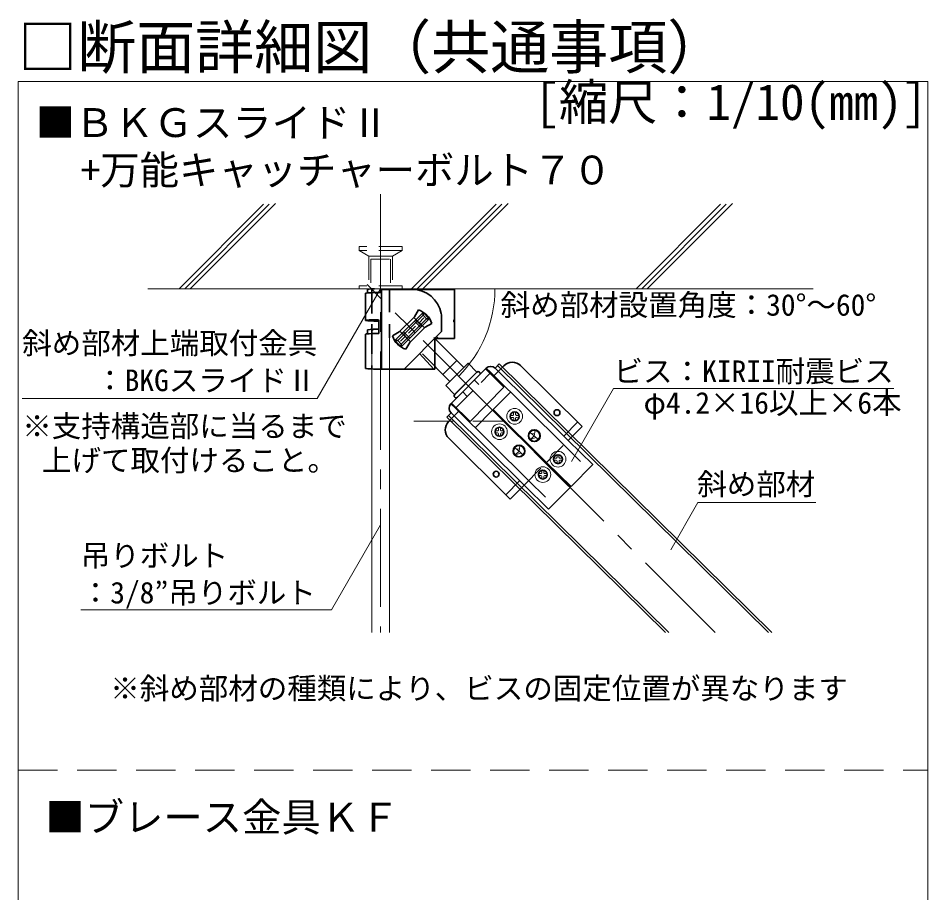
# Model space of a CAD drawing. Units: millimetres on the paper, enlarged 40 times, with parts at other scales. Extents: x -7800 to 7800, y -5387 to 5300.
# Drawn here: x -1930 to -80, y 170 to 1949 of the extents above; entities that cross this region are included whole.
import ezdxf
from ezdxf.enums import TextEntityAlignment as Align

# ---------------------------------------------------------------- set-up
doc = ezdxf.new("R2010")
doc.units = ezdxf.units.MM
doc.header["$LTSCALE"] = 40
for name, pattern in [('CHAIN1', [8, 5, -1, 1, -1]), ('DASHED1', [1.8, 1.2, -0.6]), ('DASHED2', [3, 2, -1]), ('DOUBLE_CHAIN1', [8.8, 5, -1, 0.6, -0.6, 0.6, -1])]:
    doc.linetypes.add(name, pattern=pattern)
for name, color, linetype, lineweight in [('3-0_中心線', 4, 'CHAIN1', 9), ('3-1_吊り材', 7, 'Continuous', 18), ('3-3_野縁', 2, 'Continuous', 25), ('3-4_ブレース材・補強材', 4, 'Continuous', 9), ('3-6_文字', 7, 'Continuous', 18), ('3-9_躯体他', 4, 'DASHED1', 9), ('3-B_補強金具・金具・その他', 3, 'Continuous', 18), ('3-C_ビス・アンカーボルト・強調図形', 2, 'DASHED1', 25), ('F-3_野縁', 3, 'Continuous', 18)]:
    doc.layers.add(name, color=color, linetype=linetype, lineweight=lineweight)
doc.layers.add('F-6_文字', color=7, linetype='Continuous')
doc.styles.add('ＭＳ ゴシック', font='')
doc.styles.get('ＭＳ ゴシック').set_extended_font_data('MS Gothic')

msp = doc.modelspace()

# ---------------------------------------------------------------- linework, layer by layer
at = {"layer": '3-0_中心線'}
for p, q in [((-1192.8, 1591.25), (-1192.8, 699.38)), ((-512.68, 699.38), (-1220.37, 1407.08))]:
    msp.add_line(p, q, dxfattribs=at)
at = {"layer": '3-1_吊り材'}
for p, q in [((-1210.8, 1298.74), (-1210.8, 699.38)), ((-1174.8, 1298.74), (-1174.8, 699.38))]:
    msp.add_line(p, q, dxfattribs=at)
at = {"layer": '3-3_野縁', "color": 3, "linetype": 'DASHED2', "lineweight": 18}
msp.add_line((-1125.47, 1129.46), (-940.47, 1129.46), dxfattribs=at)
at = {"layer": '3-4_ブレース材・補強材'}
for p, q in [((-951.47, 1245.79), (-960.04, 1237.11)), ((-954.85, 1242.36), (-404.16, 699.38)), ((-951.48, 1245.78), (-397.33, 699.38)), ((-613.59, 699.38), (-1058.32, 1137.66)), ((-1049.73, 1146.35), (-1058.31, 1137.67)), ((-606.76, 699.38), (-1054.94, 1141.07))]:
    msp.add_line(p, q, dxfattribs=at)
at = {"layer": '3-6_文字'}
for p, q in [((-1192.8, 1398.74), (-1321.67, 1175.54)), ((-804.87, 1047.03), (-719.07, 1195.63)), ((-719.07, 1195.63), (-149.07, 1195.63)), ((-1321.67, 1175.54), (-1921.67, 1175.54)), ((-602.98, 867.46), (-547.55, 963.48)), ((-547.55, 963.48), (-307.55, 963.48)), ((-1192.8, 918.48), (-1292.8, 745.27)), ((-1292.8, 745.27), (-1802.8, 745.27))]:
    msp.add_line(p, q, dxfattribs=at)
msp.add_arc((-1212.04, 1398.74), 251.68, 315, 0, dxfattribs=at)
at = {"layer": '3-9_躯体他', "linetype": 'Continuous'}
for p, q in [((-1431, 1570.47), (-1602.73, 1398.74)), ((-1419.37, 1570.79), (-1591.42, 1398.74)), ((-1406.66, 1572.19), (-1580.11, 1398.74)), ((-958.15, 1570.47), (-1129.88, 1398.74)), ((-946.52, 1570.79), (-1118.57, 1398.74)), ((-933.8, 1572.19), (-1107.25, 1398.74)), ((-501.5, 1570.47), (-673.23, 1398.74)), ((-489.87, 1570.79), (-661.92, 1398.74)), ((-477.15, 1572.19), (-650.6, 1398.74)), ((-312.87, 1398.74), (-1666.25, 1398.74))]:
    msp.add_line(p, q, dxfattribs=at)
at = {"layer": '3-9_躯体他'}
for p, q in [((-1148.8, 1484.74), (-1236.8, 1484.74)), ((-1148.8, 1476.74), (-1236.8, 1476.74)), ((-1168.8, 1464.74), (-1216.8, 1464.74)), ((-1212.8, 1458.74), (-1212.8, 1398.74)), ((-1212.8, 1458.74), (-1210.8, 1458.74)), ((-1174.8, 1458.74), (-1210.8, 1458.74)), ((-1172.8, 1458.74), (-1172.8, 1398.74)), ((-1236.8, 1404.74), (-1236.8, 1398.74)), ((-1148.8, 1404.74), (-1236.8, 1404.74)), ((-1148.8, 1398.74), (-1236.8, 1398.74)), ((-1148.8, 1404.74), (-1148.8, 1398.74))]:
    msp.add_line(p, q, dxfattribs=at)
for points in [[(-1236.8, 1484.74), (-1236.8, 1476.74), (-1216.8, 1464.74), (-1216.8, 1404.74)], [(-1148.8, 1484.74), (-1148.8, 1476.74), (-1168.8, 1464.74), (-1168.8, 1404.74)]]:
    msp.add_lwpolyline(points, dxfattribs=at)
at = {"layer": '3-B_補強金具・金具・その他', "color": 6, "lineweight": 35}
for p, q in [((-1223.6, 1389.48), (-1223.6, 1334.26)), ((-1219.6, 1397.48), (-1219.6, 1390.16)), ((-1210.8, 1388.64), (-1210.79, 1388.64)), ((-1190.8, 1397.48), (-1128.8, 1397.48)), ((-1190.8, 1242.61), (-1190.8, 1390.91)), ((-1128.8, 1397.48), (-1042.8, 1397.48)), ((-1042.8, 1297.68), (-1042.8, 1397.48)), ((-1123.98, 1341.8), (-1116.06, 1355.51)), ((-1196.82, 1335.67), (-1196.61, 1307.65)), ((-1163.72, 1293.29), (-1106.57, 1350.41)), ((-1158.06, 1293.29), (-1106.57, 1344.75)), ((-1123.98, 1341.8), (-1155.09, 1310.69)), ((-1093.85, 1337.68), (-1150.99, 1280.56)), ((-1099.5, 1337.68), (-1150.99, 1286.22)), ((-1125.39, 1340.39), (-1103.89, 1318.87)), ((-1114.64, 1329.62), (-1105.02, 1339.24)), ((-1106.57, 1350.41), (-1093.85, 1337.68)), ((-1106.57, 1344.75), (-1106.57, 1350.41)), ((-1106.57, 1344.75), (-1099.5, 1337.68)), ((-1099.5, 1337.68), (-1093.85, 1337.68)), ((-1068.73, 1311.66), (-1068.73, 1337.48)), ((-1042.8, 1335.48), (-1044, 1335.48)), ((-1219.6, 1315.08), (-1219.6, 1306.92)), ((-1128.78, 1315.48), (-1135.85, 1322.56)), ((-1128.78, 1315.48), (-1135.85, 1308.42)), ((-1102.47, 1320.29), (-1133.58, 1289.17)), ((-1128.78, 1315.48), (-1121.71, 1322.55)), ((-1128.78, 1315.48), (-1121.71, 1308.41)), ((-1102.47, 1320.28), (-1088.75, 1328.2)), ((-1042.8, 1297.68), (-1042.8, 1331.48)), ((-1223.6, 1306.24), (-1223.6, 1236.44)), ((-1155.09, 1310.69), (-1168.81, 1302.77)), ((-1153.68, 1312.1), (-1132.17, 1290.58)), ((-1142.93, 1301.35), (-1152.55, 1291.73)), ((-1068.78, 1311.59), (-1145.2, 1235.17)), ((-1084.7, 1299.67), (-1023.64, 1238.59)), ((-1042.8, 1297.68), (-1082.78, 1297.68)), ((-1082.78, 1297.68), (-1082.78, 1235.17)), ((-1075.06, 1297.68), (-1079.08, 1301.3)), ((-1150.99, 1280.56), (-1163.72, 1293.29)), ((-1158.06, 1293.29), (-1163.72, 1293.29)), ((-1150.99, 1286.22), (-1158.06, 1293.29)), ((-1150.99, 1286.22), (-1150.99, 1280.56)), ((-1133.58, 1289.17), (-1141.5, 1275.46)), ((-1084.88, 1235.17), (-1113.52, 1266.85)), ((-1108, 1266.4), (-1051.93, 1210.31)), ((-1190.8, 1235.17), (-1190.8, 1242.61)), ((-1066.07, 1224.46), (-1037.78, 1252.73)), ((-942.11, 1242.17), (-953.5, 1230.64)), ((-908.17, 1242.37), (-782.98, 1118.66)), ((-1190.8, 1235.17), (-1082.78, 1235.17)), ((-978.15, 1237), (-1049.84, 1164.45)), ((-1042.2, 1183.63), (-997.15, 1229.09)), ((-979.55, 1235.58), (-941.99, 1198.47)), ((-969.04, 1228.01), (-970.45, 1226.58)), ((-969.04, 1228.01), (-820.23, 1080.96)), ((-960.04, 1237.11), (-811.24, 1090.07)), ((-1042.32, 1183.72), (-1060.42, 1201.83)), ((-941.99, 1198.47), (-1010.88, 1128.76)), ((-1007.81, 1194.46), (-989.71, 1176.36)), ((-928.92, 1188.36), (-964.07, 1152.8)), ((-1048.43, 1165.87), (-1010.88, 1128.76)), ((-1040.73, 1155.45), (-1039.33, 1156.87)), ((-1040.73, 1155.45), (-891.93, 1008.41)), ((-1035.61, 1150.39), (-1034.19, 1148.99)), ((-1000.62, 1115.81), (-965.47, 1151.38)), ((-856.78, 1043.98), (-965.47, 1151.38)), ((-855.38, 1045.4), (-964.07, 1152.8)), ((-1054.57, 1128.36), (-1043.19, 1139.88)), ((-1049.73, 1146.35), (-900.92, 999.31)), ((-1044.61, 1141.29), (-1043.19, 1139.88)), ((-811.24, 1090.07), (-782.98, 1118.66)), ((-1054.37, 1094.42), (-929.18, 970.71)), ((-856.78, 1043.98), (-855.38, 1045.4)), ((-856.78, 1043.98), (-806.99, 994.77)), ((-855.38, 1045.4), (-805.59, 996.2)), ((-929.18, 970.71), (-900.92, 999.31)), ((-900.92, 999.31), (-851.13, 950.1)), ((-851.13, 950.1), (-806.99, 994.77))]:
    msp.add_line(p, q, dxfattribs=at)
at = {"layer": '3-B_補強金具・金具・その他', "color": 6, "linetype": 'DASHED1', "lineweight": 35}
for p, q in [((-1210.8, 1398.74), (-1210.8, 1298.74)), ((-1210.8, 1396.57), (-1210.8, 1338.66)), ((-1174.8, 1398.74), (-1174.8, 1298.74)), ((-1124.1, 1332.89), (-1111.38, 1320.16)), ((-1121.67, 1335.32), (-1108.95, 1322.59)), ((-1210.8, 1314.2), (-1210.76, 1235.47)), ((-1148.62, 1308.38), (-1135.89, 1295.65)), ((-1146.18, 1310.81), (-1133.46, 1298.08)), ((-1084.8, 1235.37), (-1084.8, 1235.37)), ((-1039.33, 1156.87), (-970.45, 1226.58)), ((-969.04, 1228.01), (-978.15, 1237)), ((-953.5, 1230.64), (-962.5, 1221.54)), ((-1002.04, 1212.82), (-992.94, 1203.82)), ((-1025.94, 1188.63), (-1016.84, 1179.64)), ((-1040.73, 1155.45), (-1049.84, 1164.45)), ((-1043.19, 1139.88), (-1034.19, 1148.99)), ((-820.34, 1099.07), (-792.09, 1127.66)), ((-855.38, 1045.4), (-811.24, 1090.07)), ((-820.23, 1080.96), (-770.44, 1031.76)), ((-900.92, 999.31), (-856.78, 1043.98)), ((-865.89, 1052.97), (-864.48, 1054.4)), ((-938.28, 979.71), (-910.03, 1008.3)), ((-891.93, 1008.41), (-842.14, 959.21))]:
    msp.add_line(p, q, dxfattribs=at)
at = {"layer": '3-B_補強金具・金具・その他', "color": 6, "lineweight": 35}
for points in [[(-1190.8, 1390.91), (-1196.5, 1390.89), (-1202.02, 1390.82), (-1207.2, 1390.72), (-1211.88, 1390.57), (-1215.93, 1390.4), (-1219.21, 1390.19), (-1221.62, 1389.97), (-1223.1, 1389.73), (-1223.6, 1389.48)], [(-1210.8, 1396.57), (-1208.73, 1397.77), (-1207.2, 1398.65)], [(-1190.8, 1390.91), (-1190.8, 1397.48), (-1190.8, 1398.74)], [(-1196.88, 1335.67), (-1202.39, 1335.6), (-1207.54, 1335.49), (-1212.18, 1335.35), (-1216.18, 1335.17), (-1219.4, 1334.96), (-1221.75, 1334.74), (-1223.17, 1334.5), (-1223.6, 1334.25), (-1223.03, 1334), (-1221.49, 1333.76), (-1219.01, 1333.53), (-1215.67, 1333.33), (-1211.58, 1333.16), (-1206.86, 1333.02), (-1201.65, 1332.91), (-1196.86, 1332.86)], [(-1196.88, 1335.1), (-1200.09, 1335.04), (-1203.03, 1334.95), (-1205.59, 1334.85), (-1207.7, 1334.73), (-1209.3, 1334.6), (-1210.34, 1334.45), (-1210.78, 1334.3), (-1210.62, 1334.15), (-1209.86, 1334), (-1208.51, 1333.86), (-1206.63, 1333.73), (-1204.27, 1333.62), (-1201.49, 1333.53), (-1198.4, 1333.46), (-1196.86, 1333.43)], [(-1044, 1335.48), (-1044, 1331.48), (-1042.8, 1331.48)], [(-1210.8, 1314.2), (-1208.73, 1315.4), (-1207.2, 1316.28)], [(-1196.67, 1307.64), (-1202.19, 1307.58), (-1207.35, 1307.47), (-1212.02, 1307.33), (-1216.04, 1307.15), (-1219.3, 1306.95), (-1221.68, 1306.72), (-1223.13, 1306.48), (-1223.6, 1306.24)], [(-1042.32, 1183.72), (-997.06, 1228.97), (-1015.15, 1247.07), (-1060.42, 1201.83)], [(-811.24, 1090.07), (-761.45, 1040.87), (-805.59, 996.2)]]:
    msp.add_lwpolyline(points, dxfattribs=at)
at = {"layer": '3-B_補強金具・金具・その他', "color": 6, "linetype": 'DOUBLE_CHAIN1', "lineweight": 35}
msp.add_lwpolyline([(-1190.79, 1235.17), (-1196.48, 1235.19), (-1202.01, 1235.26), (-1207.19, 1235.37), (-1211.87, 1235.51), (-1215.92, 1235.69), (-1219.19, 1235.89), (-1221.61, 1236.12), (-1223.58, 1236.44)], dxfattribs=at)
at = {"layer": '3-B_補強金具・金具・その他', "color": 6, "lineweight": 35}
for centre, radius in [((-920.28, 1139.06), 9), ((-834.06, 1146.64), 6), ((-951.21, 1107.76), 9), ((-880.45, 1099.7), 12), ((-911.38, 1068.4), 12), ((-832.08, 1051.9), 9), ((-957.77, 1021.45), 6), ((-863.01, 1020.6), 9)]:
    msp.add_circle(centre, radius, dxfattribs=at)
for centre, radius, start, end in [((-1198.1, 1235.37), 163.54, 92.5588, 97.55402), ((-1128.73, 1337.48), 60, 10.54723, 89.99998), ((-1128.78, 1315.48), 42, 17.62668, 72.37388), ((-1128.73, 1337.48), 60, 0, 10.54723), ((-1201.57, 1192.95), 123.46, 87.75647, 98.39833), ((-1128.78, 1315.48), 42, 197.62581, 252.37382), ((-969.04, 1228.01), 12.8, 45.34184, 135.34184), ((-925.04, 1225.3), 24, 45.34184, 135.34184), ((-994.31, 1226.27), 4, 315.25767, 135.25767), ((-1039.36, 1180.81), 4, 135.25767, 315.25767), ((-1040.73, 1155.45), 12.8, 135.34184, 225.34184), ((-1037.5, 1111.49), 24, 135.34184, 225.34184)]:
    msp.add_arc(centre, radius, start, end, dxfattribs=at)
at = {"layer": '3-C_ビス・アンカーボルト・強調図形', "color": 7, "linetype": 'Continuous', "lineweight": 18}
for p, q in [((-922.33, 1148.24), (-918.33, 1148.26)), ((-922.33, 1148.24), (-922.31, 1143.04)), ((-918.33, 1148.26), (-918.31, 1143.06)), ((-929.5, 1141.01), (-924.3, 1141.03)), ((-929.5, 1141.01), (-929.48, 1137.01)), ((-929.48, 1137.01), (-924.28, 1137.03)), ((-922.27, 1135.04), (-922.25, 1129.84)), ((-922.25, 1129.84), (-918.25, 1129.86)), ((-918.27, 1135.06), (-918.25, 1129.86)), ((-916.3, 1141.07), (-911.1, 1141.09)), ((-916.28, 1137.07), (-911.08, 1137.09)), ((-911.1, 1141.09), (-911.08, 1137.09)), ((-953.26, 1116.95), (-949.26, 1116.96)), ((-953.26, 1116.95), (-953.23, 1111.75)), ((-949.26, 1116.96), (-949.23, 1111.76)), ((-880.46, 1099.69), (-878.57, 1110.33)), ((-960.43, 1109.71), (-955.23, 1109.74)), ((-960.43, 1109.71), (-960.41, 1105.71)), ((-960.41, 1105.71), (-955.21, 1105.74)), ((-953.2, 1103.75), (-953.17, 1098.55)), ((-953.17, 1098.55), (-949.17, 1098.56)), ((-949.2, 1103.76), (-949.17, 1098.56)), ((-947.23, 1109.77), (-942.03, 1109.8)), ((-947.21, 1105.77), (-942.01, 1105.8)), ((-942.03, 1109.8), (-942.01, 1105.8)), ((-880.46, 1099.69), (-888.83, 1106.53)), ((-880.46, 1099.69), (-888.05, 1092)), ((-888.05, 1092), (-876.53, 1095.81)), ((-886.14, 1104.36), (-879.77, 1103.56)), ((-880.46, 1099.69), (-872.77, 1092.1)), ((-911.38, 1068.39), (-919.75, 1075.23)), ((-917.07, 1073.06), (-910.7, 1072.26)), ((-911.38, 1068.39), (-909.5, 1079.04)), ((-911.38, 1068.39), (-918.98, 1060.71)), ((-918.98, 1060.71), (-907.46, 1064.51)), ((-911.38, 1068.39), (-903.7, 1060.8)), ((-834.13, 1061.09), (-830.13, 1061.11)), ((-834.13, 1061.09), (-834.1, 1055.89)), ((-830.13, 1061.11), (-830.1, 1055.91)), ((-841.3, 1053.85), (-836.1, 1053.88)), ((-841.3, 1053.85), (-841.28, 1049.86)), ((-841.28, 1049.86), (-836.08, 1049.88)), ((-834.07, 1047.89), (-834.05, 1042.69)), ((-834.05, 1042.69), (-830.05, 1042.71)), ((-830.07, 1047.91), (-830.05, 1042.71)), ((-828.1, 1053.91), (-822.9, 1053.94)), ((-828.08, 1049.91), (-822.88, 1049.94)), ((-822.9, 1053.94), (-822.88, 1049.94)), ((-872.22, 1022.56), (-867.02, 1022.58)), ((-872.22, 1022.56), (-872.2, 1018.56)), ((-872.2, 1018.56), (-867, 1018.58)), ((-865.05, 1029.79), (-861.05, 1029.81)), ((-865.05, 1029.79), (-865.03, 1024.59)), ((-861.05, 1029.81), (-861.03, 1024.61)), ((-859.02, 1022.62), (-853.82, 1022.64)), ((-859, 1018.62), (-853.8, 1018.64)), ((-853.82, 1022.64), (-853.8, 1018.64)), ((-865, 1016.59), (-864.97, 1011.39)), ((-864.97, 1011.39), (-860.97, 1011.41)), ((-861, 1016.61), (-860.97, 1011.41))]:
    msp.add_line(p, q, dxfattribs=at)
for centre, radius in [((-920.29, 1139.05), 16), ((-951.22, 1107.76), 16), ((-880.46, 1099.69), 12.01), ((-880.46, 1099.69), 10.81), ((-911.38, 1068.39), 12.01), ((-911.38, 1068.39), 10.81), ((-832.09, 1051.9), 16), ((-863.01, 1020.6), 16)]:
    msp.add_circle(centre, radius, dxfattribs=at)
for centre, start, end in [((-924.31, 1143.03), 270.25765, 0.25767), ((-924.27, 1135.03), 0.25767, 90.25765), ((-916.31, 1143.07), 180.25767, 270.25767), ((-916.27, 1135.07), 90.25767, 180.25767), ((-955.23, 1111.74), 270.25765, 0.25767), ((-947.23, 1111.77), 180.25767, 270.25767), ((-955.2, 1103.74), 0.25767, 90.25765), ((-947.2, 1103.77), 90.25767, 180.25767), ((-836.1, 1055.88), 270.25765, 0.25767), ((-828.1, 1055.91), 180.25767, 270.25767), ((-836.07, 1047.88), 0.25767, 90.25765), ((-828.07, 1047.91), 90.25767, 180.25767), ((-867.03, 1024.58), 270.25765, 0.25767), ((-867, 1016.58), 0.25767, 90.25765), ((-859.03, 1024.62), 180.25767, 270.25767), ((-859, 1016.62), 90.25767, 180.25767)]:
    msp.add_arc(centre, 2, start, end, dxfattribs=at)
at = {"layer": 'F-3_野縁'}
msp.add_line((-1930, 1820), (-1930, -2423.02), dxfattribs=at)
at = {"layer": 'F-3_野縁', "linetype": 'DASHED2'}
msp.add_line((-1930, 418.99), (-80, 418.99), dxfattribs=at)
at = {"layer": 'F-3_野縁'}
msp.add_lwpolyline([(-1930, 1820), (-80, 1820), (-80, -2423.02), (-1930, -2423.02)], dxfattribs=at)

# ---------------------------------------------------------------- texts
at = {"layer": '3-6_文字', "color": 3, "style": 'ＭＳ ゴシック'}
for s, p in [('■ＢＫＧスライドⅡ', (-1894.55, 1689.77)), ('+万能キャッチャーボルト７０', (-1802.82, 1593.3)), ('■ブレース金具ＫＦ', (-1874.69, 276.78))]:
    msp.add_text(s, height=58.65, dxfattribs=at).set_placement(p, align=Align.BOTTOM_LEFT)
at = {"layer": '3-6_文字', "style": 'ＭＳ ゴシック'}
for s, p in [('斜め部材設置角度：30°～60°', (-948.83, 1330.64)), ('斜め部材上端取付金具', (-1921.67, 1252.9)), ('ビス：KIRII耐震ビス', (-719.07, 1195.63)), ('：BKGスライドⅡ', (-1773.43, 1177.12)), ('\u3000φ4.2×16以上×6本', (-718.07, 1131.39)), ('※支持構造部に当るまで', (-1921.67, 1084.03)), ('上げて取付けること。', (-1881.67, 1014.59)), ('斜め部材', (-548.8, 966)), ('吊りボルト', (-1802.8, 820.53)), ('：3/8”吊りボルト', (-1802.8, 745.27)), ('※斜め部材の種類により、ビスの固定位置が異なります', (-1742.73, 550.46))]:
    msp.add_text(s, height=43.99, dxfattribs=at).set_placement(p, align=Align.BOTTOM_LEFT)
at = {"layer": 'F-6_文字', "style": 'ＭＳ ゴシック'}
for s, height, p in [('□断面詳細図（共通事項）', 87.98, (-1930, 1820)), ('[縮尺：1/10(mm)]', 73.31, (-880, 1720))]:
    msp.add_text(s, height=height, dxfattribs=at).set_placement(p, align=Align.BOTTOM_LEFT)

doc.saveas('drawing.dxf')
